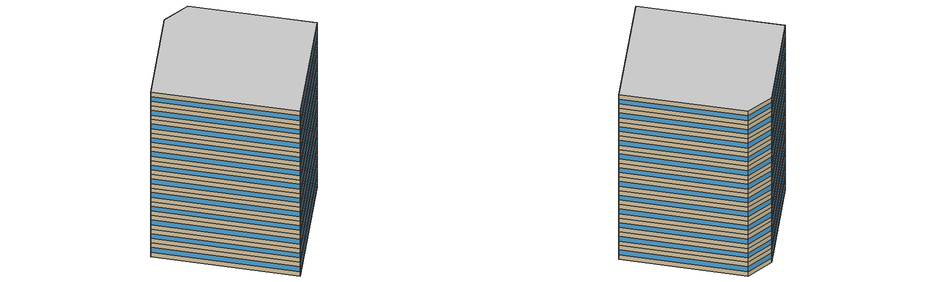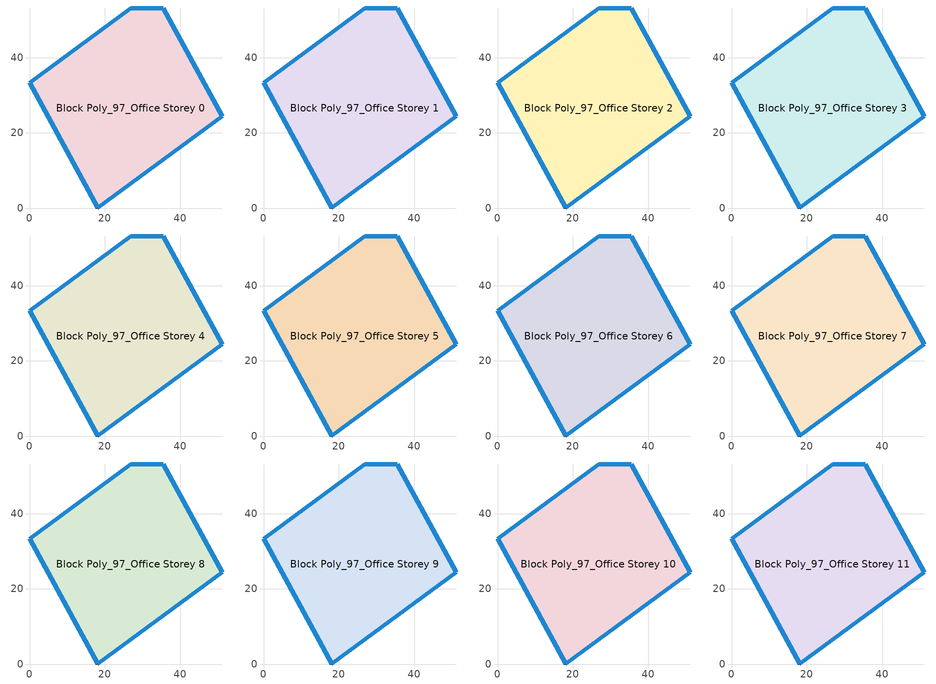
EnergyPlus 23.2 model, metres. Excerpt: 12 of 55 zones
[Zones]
Block Poly_97_Office Storey 0
 floor ground (HSCWZ_Public&Industrial_1995_FloorGround): 35.51,53.2 51.22,24.39 18.12,0 0,33.28 26.85,53.21 z0
 wall outside (HSCWZ_Public&Industrial_1995_ExtWall): 26.85,53.21 0,33.28 18.12,0 51.22,24.39 35.51,53.2 26.85,53.21 z0:4
 window (HSCWZ_Public&Industrial_1995_Win): 26.83,53.2 0.01,33.29 / 0.01,33.27 18.11,0.02 / 18.14,0.01 51.21,24.37 / 51.21,24.4 35.52,53.19 / 35.51,53.2 26.85,53.21 z1.3:2.7
Block Poly_97_Office Storey 1
 floor to Block Poly_97_Office Storey 0 (HSCWZ_Public&Industrial_1995_FloorSlab): 35.51,53.2 51.22,24.39 18.12,0 0,33.28 26.85,53.21 z4
 wall outside (HSCWZ_Public&Industrial_1995_ExtWall): 26.85,53.21 0,33.28 18.12,0 51.22,24.39 35.51,53.2 26.85,53.21 z4:8
 window (HSCWZ_Public&Industrial_1995_Win): 26.83,53.2 0.01,33.29 / 0.01,33.27 18.11,0.02 / 18.14,0.01 51.21,24.37 / 51.21,24.4 35.52,53.19 / 35.51,53.2 26.85,53.21 z5.3:6.7
Block Poly_97_Office Storey 2
 floor to Block Poly_97_Office Storey 1 (HSCWZ_Public&Industrial_1995_FloorSlab): 35.51,53.2 51.22,24.39 18.12,0 0,33.28 26.85,53.21 z8
 wall outside (HSCWZ_Public&Industrial_1995_ExtWall): 26.85,53.21 0,33.28 18.12,0 51.22,24.39 35.51,53.2 26.85,53.21 z8:12
 window (HSCWZ_Public&Industrial_1995_Win): 26.83,53.2 0.01,33.29 / 0.01,33.27 18.11,0.02 / 18.14,0.01 51.21,24.37 / 51.21,24.4 35.52,53.19 / 35.51,53.2 26.85,53.21 z9.3:10.7
Block Poly_97_Office Storey 3
 floor to Block Poly_97_Office Storey 2 (HSCWZ_Public&Industrial_1995_FloorSlab): 35.51,53.2 51.22,24.39 18.12,0 0,33.28 26.85,53.21 z12
 wall outside (HSCWZ_Public&Industrial_1995_ExtWall): 26.85,53.21 0,33.28 18.12,0 51.22,24.39 35.51,53.2 26.85,53.21 z12:16
 window (HSCWZ_Public&Industrial_1995_Win): 26.83,53.2 0.01,33.29 / 0.01,33.27 18.11,0.02 / 18.14,0.01 51.21,24.37 / 51.21,24.4 35.52,53.19 / 35.51,53.2 26.85,53.21 z13.3:14.7
Block Poly_97_Office Storey 4
 floor to Block Poly_97_Office Storey 3 (HSCWZ_Public&Industrial_1995_FloorSlab): 35.51,53.2 51.22,24.39 18.12,0 0,33.28 26.85,53.21 z16
 wall outside (HSCWZ_Public&Industrial_1995_ExtWall): 26.85,53.21 0,33.28 18.12,0 51.22,24.39 35.51,53.2 26.85,53.21 z16:20
 window (HSCWZ_Public&Industrial_1995_Win): 26.83,53.2 0.01,33.29 / 0.01,33.27 18.11,0.02 / 18.14,0.01 51.21,24.37 / 51.21,24.4 35.52,53.19 / 35.51,53.2 26.85,53.21 z17.3:18.7
Block Poly_97_Office Storey 5
 floor to Block Poly_97_Office Storey 4 (HSCWZ_Public&Industrial_1995_FloorSlab): 35.51,53.2 51.22,24.39 18.12,0 0,33.28 26.85,53.21 z20
 wall outside (HSCWZ_Public&Industrial_1995_ExtWall): 26.85,53.21 0,33.28 18.12,0 51.22,24.39 35.51,53.2 26.85,53.21 z20:24
 window (HSCWZ_Public&Industrial_1995_Win): 26.83,53.2 0.01,33.29 / 0.01,33.27 18.11,0.02 / 18.14,0.01 51.21,24.37 / 51.21,24.4 35.52,53.19 / 35.51,53.2 26.85,53.21 z21.3:22.7
Block Poly_97_Office Storey 6
 floor to Block Poly_97_Office Storey 5 (HSCWZ_Public&Industrial_1995_FloorSlab): 35.51,53.2 51.22,24.39 18.12,0 0,33.28 26.85,53.21 z24
 wall outside (HSCWZ_Public&Industrial_1995_ExtWall): 26.85,53.21 0,33.28 18.12,0 51.22,24.39 35.51,53.2 26.85,53.21 z24:28
 window (HSCWZ_Public&Industrial_1995_Win): 26.83,53.2 0.01,33.29 / 0.01,33.27 18.11,0.02 / 18.14,0.01 51.21,24.37 / 51.21,24.4 35.52,53.19 / 35.51,53.2 26.85,53.21 z25.3:26.7
Block Poly_97_Office Storey 7
 floor to Block Poly_97_Office Storey 6 (HSCWZ_Public&Industrial_1995_FloorSlab): 35.51,53.2 51.22,24.39 18.12,0 0,33.28 26.85,53.21 z28
 wall outside (HSCWZ_Public&Industrial_1995_ExtWall): 26.85,53.21 0,33.28 18.12,0 51.22,24.39 35.51,53.2 26.85,53.21 z28:32
 window (HSCWZ_Public&Industrial_1995_Win): 26.83,53.2 0.01,33.29 / 0.01,33.27 18.11,0.02 / 18.14,0.01 51.21,24.37 / 51.21,24.4 35.52,53.19 / 35.51,53.2 26.85,53.21 z29.3:30.7
Block Poly_97_Office Storey 8
 floor to Block Poly_97_Office Storey 7 (HSCWZ_Public&Industrial_1995_FloorSlab): 35.51,53.2 51.22,24.39 18.12,0 0,33.28 26.85,53.21 z32
 wall outside (HSCWZ_Public&Industrial_1995_ExtWall): 26.85,53.21 0,33.28 18.12,0 51.22,24.39 35.51,53.2 26.85,53.21 z32:36
 window (HSCWZ_Public&Industrial_1995_Win): 26.83,53.2 0.01,33.29 / 0.01,33.27 18.11,0.02 / 18.14,0.01 51.21,24.37 / 51.21,24.4 35.52,53.19 / 35.51,53.2 26.85,53.21 z33.3:34.7
Block Poly_97_Office Storey 9
 floor to Block Poly_97_Office Storey 8 (HSCWZ_Public&Industrial_1995_FloorSlab): 35.51,53.2 51.22,24.39 18.12,0 0,33.28 26.85,53.21 z36
 wall outside (HSCWZ_Public&Industrial_1995_ExtWall): 26.85,53.21 0,33.28 18.12,0 51.22,24.39 35.51,53.2 26.85,53.21 z36:40
 window (HSCWZ_Public&Industrial_1995_Win): 26.83,53.2 0.01,33.29 / 0.01,33.27 18.11,0.02 / 18.14,0.01 51.21,24.37 / 51.21,24.4 35.52,53.19 / 35.51,53.2 26.85,53.21 z37.3:38.7
Block Poly_97_Office Storey 10
 floor to Block Poly_97_Office Storey 9 (HSCWZ_Public&Industrial_1995_FloorSlab): 35.51,53.2 51.22,24.39 18.12,0 0,33.28 26.85,53.21 z40
 wall outside (HSCWZ_Public&Industrial_1995_ExtWall): 26.85,53.21 0,33.28 18.12,0 51.22,24.39 35.51,53.2 26.85,53.21 z40:44
 window (HSCWZ_Public&Industrial_1995_Win): 26.83,53.2 0.01,33.29 / 0.01,33.27 18.11,0.02 / 18.14,0.01 51.21,24.37 / 51.21,24.4 35.52,53.19 / 35.51,53.2 26.85,53.21 z41.3:42.7
Block Poly_97_Office Storey 11
 floor to Block Poly_97_Office Storey 10 (HSCWZ_Public&Industrial_1995_FloorSlab): 35.51,53.2 51.22,24.39 18.12,0 0,33.28 26.85,53.21 z44
 wall outside (HSCWZ_Public&Industrial_1995_ExtWall): 26.85,53.21 0,33.28 18.12,0 51.22,24.39 35.51,53.2 26.85,53.21 z44:48
 window (HSCWZ_Public&Industrial_1995_Win): 26.83,53.2 0.01,33.29 / 0.01,33.27 18.11,0.02 / 18.14,0.01 51.21,24.37 / 51.21,24.4 35.52,53.19 / 35.51,53.2 26.85,53.21 z45.3:46.7
 ceiling to Block Poly_97_Office Storey 12 (HSCWZ_Public&Industrial_1995_FloorSlab): 51.22,24.39 35.51,53.2 26.85,53.21 0,33.28 18.12,0 z48
[BUILDING]
shang4hai3shi4_Office_4_4_1995: North Axis=0; Terrain=City; Loads Convergence Tolerance Value=0.04; Temperature Convergence Tolerance Value=0.4; Solar Distribution=FullExterior; Maximum Number of Warmup Days=25; Minimum Number of Warmup Days=1
[MATERIAL] Thermal Absorptance=0.9; Solar Absorptance=0.7; Visible Absorptance=0.7
Name | Roughness | Thickness | Conductivity | Density | Specific Heat
Concrete | MediumRough | 0.1 | 1.7 | 2240 | 900
Brick | MediumRough | 0.1 | 0.72 | 1920 | 840
Tile | Smooth | 0.02 | 1.3 | 2200 | 900
Gypsum | Smooth | 0.015 | 0.16 | 800 | 1090
Insulation 0.011 | Rough | 0.011 | 0.04 | 40 | 1500
Insulation 0.021 | Rough | 0.021 | 0.04 | 40 | 1500
Insulation 0.043 | Rough | 0.043 | 0.04 | 40 | 1500
[WINDOWMATERIAL:SIMPLEGLAZINGSYSTEM]
HSCWZ_Public&Industrial_1995_Win_material: UFactor=4.5; Solar Heat Gain Coefficient=0.6025
[CONSTRUCTION]
HSCWZ_Public&Industrial_1995_FloorSlab: Tile, Concrete, Insulation 0.021, Concrete, Tile
HSCWZ_Public&Industrial_1995_FloorGround: Tile, Concrete, Gypsum, Insulation 0.043
HSCWZ_Public&Industrial_1995_Win: HSCWZ_Public&Industrial_1995_Win_material
HSCWZ_Public&Industrial_1995_ExtWall: Brick, Concrete, Insulation 0.011
[ZONE] Type=1; Multiplier=1; Ceiling Height=autocalculate; Volume=autocalculate; Floor Area=autocalculate; Part of Total Floor Area=Yes
Block Poly_97_Office Storey 0; Block Poly_97_Office Storey 1; Block Poly_97_Office Storey 2; Block Poly_97_Office Storey 3; Block Poly_97_Office Storey 4; Block Poly_97_Office Storey 5; Block Poly_97_Office Storey 6; Block Poly_97_Office Storey 7; Block Poly_97_Office Storey 8; Block Poly_97_Office Storey 9; Block Poly_97_Office Storey 10; Block Poly_97_Office Storey 11
[PEOPLE] Number of People Schedule=People_Schedule; Number of People Calculation Method=Area/Person; Floor Area per Person=17; Fraction Radiant=0.3; Sensible Heat Fraction=autocalculate; Activity Level Schedule=CN_GenericActivityLevel; Carbon Dioxide Generation Rate=3.82e-08; Enable ASHRAE 55 Comfort Warnings=No; Mean Radiant Temperature Calculation Type=ZoneAveraged; Clothing Insulation Calculation Method=ClothingInsulationSchedule; Cold Stress Temperature Threshold=15.56; Heat Stress Temperature Threshold=30
Name | Zone or ZoneList or Space or SpaceList
People_Block Poly_97_Office Storey 0 | Block Poly_97_Office Storey 0
People_Block Poly_97_Office Storey 1 | Block Poly_97_Office Storey 1
People_Block Poly_97_Office Storey 2 | Block Poly_97_Office Storey 2
People_Block Poly_97_Office Storey 3 | Block Poly_97_Office Storey 3
People_Block Poly_97_Office Storey 4 | Block Poly_97_Office Storey 4
People_Block Poly_97_Office Storey 5 | Block Poly_97_Office Storey 5
People_Block Poly_97_Office Storey 6 | Block Poly_97_Office Storey 6
People_Block Poly_97_Office Storey 7 | Block Poly_97_Office Storey 7
People_Block Poly_97_Office Storey 8 | Block Poly_97_Office Storey 8
People_Block Poly_97_Office Storey 9 | Block Poly_97_Office Storey 9
People_Block Poly_97_Office Storey 10 | Block Poly_97_Office Storey 10
People_Block Poly_97_Office Storey 11 | Block Poly_97_Office Storey 11
[LIGHTS] Schedule=Lights_Schedule; Design Level Calculation Method=Watts/Area; Watts per Zone Floor Area=11; Return Air Fraction=0; Fraction Radiant=0; Fraction Visible=0; Fraction Replaceable=1; EndUse Subcategory=General; Return Air Fraction Calculated from Plenum Temperature=No; Return Air Fraction Function of Plenum Temperature Coefficient 1=0; Return Air Fraction Function of Plenum Temperature Coefficient 2=0
Name | Zone or ZoneList or Space or SpaceList
Lights_Block Poly_97_Office Storey 0 | Block Poly_97_Office Storey 0
Lights_Block Poly_97_Office Storey 1 | Block Poly_97_Office Storey 1
Lights_Block Poly_97_Office Storey 2 | Block Poly_97_Office Storey 2
Lights_Block Poly_97_Office Storey 3 | Block Poly_97_Office Storey 3
Lights_Block Poly_97_Office Storey 4 | Block Poly_97_Office Storey 4
Lights_Block Poly_97_Office Storey 5 | Block Poly_97_Office Storey 5
Lights_Block Poly_97_Office Storey 6 | Block Poly_97_Office Storey 6
Lights_Block Poly_97_Office Storey 7 | Block Poly_97_Office Storey 7
Lights_Block Poly_97_Office Storey 8 | Block Poly_97_Office Storey 8
Lights_Block Poly_97_Office Storey 9 | Block Poly_97_Office Storey 9
Lights_Block Poly_97_Office Storey 10 | Block Poly_97_Office Storey 10
Lights_Block Poly_97_Office Storey 11 | Block Poly_97_Office Storey 11
[ELECTRICEQUIPMENT] Schedule=ElectricEquipment_Schedule; Design Level Calculation Method=Watts/Area; Watts per Zone Floor Area=10; Fraction Latent=0; Fraction Radiant=0; Fraction Lost=0; EndUse Subcategory=General
Name | Zone or ZoneList or Space or SpaceList
ElectricEquipment_Block Poly_97_Office Storey 0 | Block Poly_97_Office Storey 0
ElectricEquipment_Block Poly_97_Office Storey 1 | Block Poly_97_Office Storey 1
ElectricEquipment_Block Poly_97_Office Storey 2 | Block Poly_97_Office Storey 2
ElectricEquipment_Block Poly_97_Office Storey 3 | Block Poly_97_Office Storey 3
ElectricEquipment_Block Poly_97_Office Storey 4 | Block Poly_97_Office Storey 4
ElectricEquipment_Block Poly_97_Office Storey 5 | Block Poly_97_Office Storey 5
ElectricEquipment_Block Poly_97_Office Storey 6 | Block Poly_97_Office Storey 6
ElectricEquipment_Block Poly_97_Office Storey 7 | Block Poly_97_Office Storey 7
ElectricEquipment_Block Poly_97_Office Storey 8 | Block Poly_97_Office Storey 8
ElectricEquipment_Block Poly_97_Office Storey 9 | Block Poly_97_Office Storey 9
ElectricEquipment_Block Poly_97_Office Storey 10 | Block Poly_97_Office Storey 10
ElectricEquipment_Block Poly_97_Office Storey 11 | Block Poly_97_Office Storey 11
[ZONEINFILTRATION:DESIGNFLOWRATE] Schedule=AirEx_ConditionedTime_Schedule; Design Flow Rate Calculation Method=AirChanges/Hour; Air Changes per Hour=1; Constant Term Coefficient=1; Temperature Term Coefficient=0; Velocity Term Coefficient=0; Velocity Squared Term Coefficient=0
Name | Zone or ZoneList or Space or SpaceList
Infil 1 | Block Poly_97_Office Storey 0
Infil 2 | Block Poly_97_Office Storey 1
Infil 3 | Block Poly_97_Office Storey 2
Infil 4 | Block Poly_97_Office Storey 3
Infil 5 | Block Poly_97_Office Storey 4
Infil 6 | Block Poly_97_Office Storey 5
Infil 7 | Block Poly_97_Office Storey 6
Infil 8 | Block Poly_97_Office Storey 7
Infil 9 | Block Poly_97_Office Storey 8
Infil 10 | Block Poly_97_Office Storey 9
Infil 11 | Block Poly_97_Office Storey 10
Infil 12 | Block Poly_97_Office Storey 11
[HVACTEMPLATE:THERMOSTAT]
HVACTemp: Heating Setpoint Schedule=Heating_SP_Schedule; Cooling Setpoint Schedule=Cooling_SP_Schedule
[HVACTEMPLATE:ZONE:IDEALLOADSAIRSYSTEM] Template Thermostat=HVACTemp; System Availability Schedule=HVAC_ConditionedTime_Schedule; Maximum Heating Supply Air Temperature=50; Minimum Cooling Supply Air Temperature=13; Maximum Heating Supply Air Humidity Ratio=0.0156; Minimum Cooling Supply Air Humidity Ratio=0.0077; Heating Limit=NoLimit; Cooling Limit=NoLimit; Heating Availability Schedule=Heating_Period_Schedule; Cooling Availability Schedule=Cooling_Period_Schedule; Dehumidification Control Type=ConstantSensibleHeatRatio; Cooling Sensible Heat Ratio=0.7; Dehumidification Setpoint=60; Humidification Control Type=None; Humidification Setpoint=30; Outdoor Air Method=None; Outdoor Air Flow Rate per Person=0.00944; Outdoor Air Flow Rate per Zone Floor Area=0; Outdoor Air Flow Rate per Zone=0; Demand Controlled Ventilation Type=None; Outdoor Air Economizer Type=NoEconomizer; Heat Recovery Type=None; Sensible Heat Recovery Effectiveness=0.7; Latent Heat Recovery Effectiveness=0.65
Block Poly_97_Office Storey 0; Block Poly_97_Office Storey 1; Block Poly_97_Office Storey 2; Block Poly_97_Office Storey 3; Block Poly_97_Office Storey 4; Block Poly_97_Office Storey 5; Block Poly_97_Office Storey 6; Block Poly_97_Office Storey 7; Block Poly_97_Office Storey 8; Block Poly_97_Office Storey 9; Block Poly_97_Office Storey 10; Block Poly_97_Office Storey 11
[SCHEDULE:COMPACT]
People_Schedule; Lights_Schedule: Through: 12/31, For: Weekdays, Until: 07:00, 0, Until: 08:00, 0.1, Until: 09:00, 0.5, Until: 12:00, 0.95, Until: 14:00, 0.8, Until: 18:00, 0.95, Until: 20:00, 0.3, Until: 24:00, 0, For: AllOtherDays, Until: 24:00, 0
ElectricEquipment_Schedule: Through: 12/31, For: Weekdays, Until: 07:00, 0, Until: 08:00, 0.1, Until: 09:00, 0.5, Until: 12:00, 0.95, Until: 14:00, 0.5, Until: 18:00, 0.95, Until: 20:00, 0.3, Until: 24:00, 0, For: AllOtherDays, Until: 24:00, 0
Heating_SP_Schedule: Through: 12/31, For: Weekdays, Until: 06:00, 5, Until: 07:00, 16, Until: 18:00, 20, Until: 19:00, 20, Until: 20:00, 18, Until: 21:00, 16, Until: 24:00, 5, For: AllOtherDays, Until: 24:00, 5
Cooling_SP_Schedule: Through: 12/31, For: Weekdays, Until: 08:00, 37, Until: 09:00, 28, Until: 17:00, 28, Until: 24:00, 37, For: AllOtherDays, Until: 24:00, 37
Heating_Period_Schedule: Through: 04/15, For: AllDays, Until: 24:00, 1, Through: 11/01, For: AllDays, Until: 24:00, 0, Through: 12/31, For: AllDays, Until: 24:00, 1
Cooling_Period_Schedule: Through: 04/15, For: AllDays, Until: 24:00, 0, Through: 10/31, For: AllDays, Until: 24:00, 1, Through: 12/31, For: AllDays, Until: 24:00, 0
HVAC_ConditionedTime_Schedule: Through: 12/31, For: Weekdays, Until: 08:00, 0, Until: 18:00, 1, Until: 24:00, 0, For: AllOtherDays, Until: 24:00, 0
AirEx_ConditionedTime_Schedule: Through: 12/31, For: Weekdays, Until: 07:00, 0, Until: 20:00, 1.5, Until: 24:00, 0, For: AllOtherDays, Until: 24:00, 0
CN_GenericActivityLevel: Through: 12/31, For: Weekdays, Until: 08:00, 80, Until: 18:00, 120, Until: 24:00, 80, For: AllOtherDays, Until: 24:00, 80
